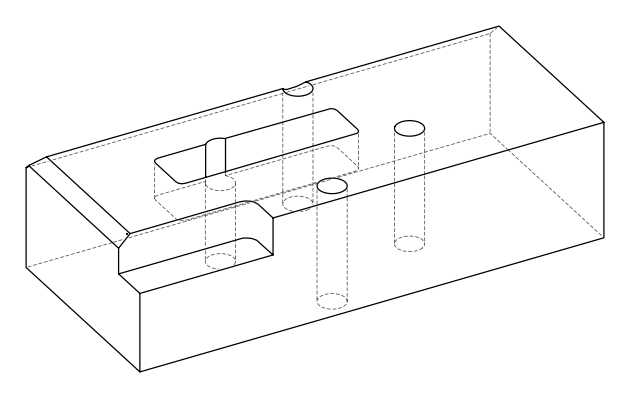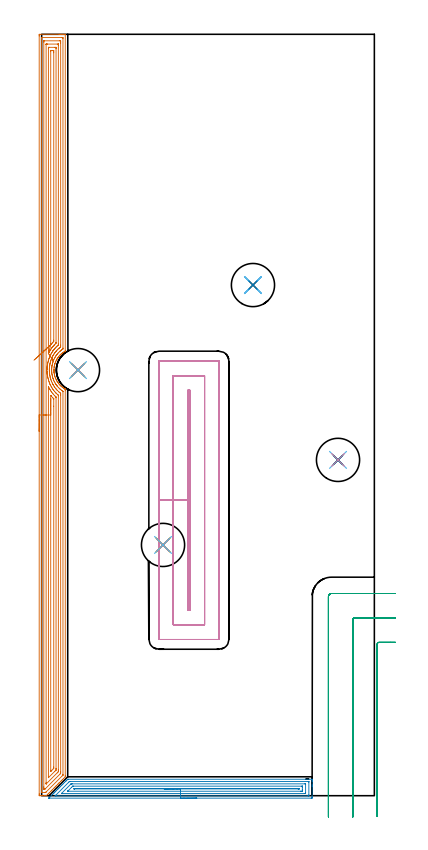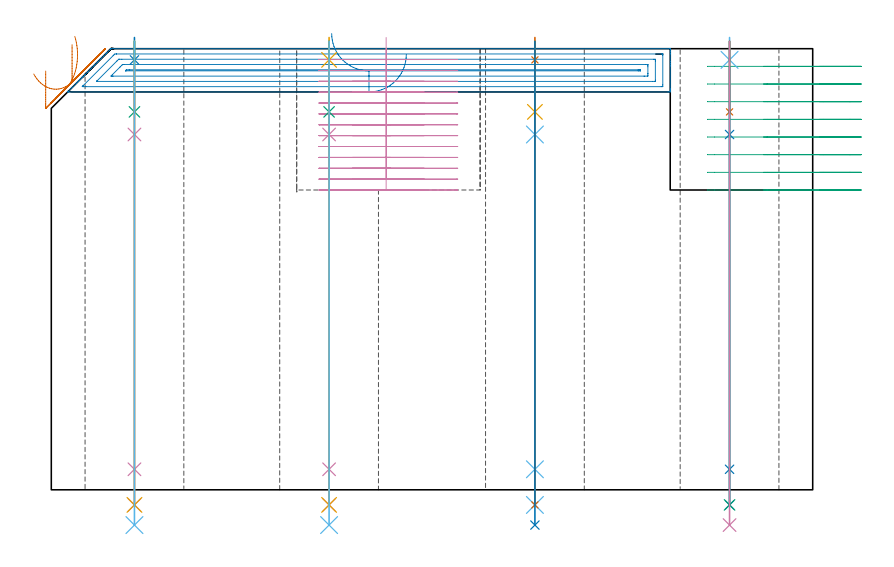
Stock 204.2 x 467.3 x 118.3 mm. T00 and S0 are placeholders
(PLAN: 24 operations, 19 tool changes, 72.1 min)
(1 AREA_MILL | FG_CHAMFER_SURFACE | UGT0205_001 | 22.43 min | 59824 mm3)
(2 AREA_MILL_1 | FG_CHAMFER_SURFACE_1 | UGT0205_001 | 6.41 min | 10773 mm3)
(3 MILL_CORNER_NOTCH_RECTANGULAR | CORNER_NOTCH_RECTANGULAR | UGT0201_094 | Follow Part, ap 5, ae 75% | 7.82 min | 192577 mm3)
(4 MILL_RECTANGULAR_POCKET | POCKET_RECTANGULAR_STRAIGHT | NXT0201_011 | Follow Part, ap 3, ae 75% | 28.56 min | 339929 mm3)
(5 SPOT_DRILL | STEP1HOLE | NXT0321_9005460120000 | 0.05 min | 0 mm3)
(6 SPOT_DRILL_1 | STEP1HOLE_1 | NXT0321_9005460120000 | 0.05 min | 216 mm3)
(7 SPOT_DRILL_2 | STEP1HOLE_2 | NXT0321_9005460120000 | 0.05 min | 202 mm3)
(8 SPOT_DRILL_3 | STEP1HOLE_3 | NXT0321_9005460120000 | 0.05 min | 97 mm3)
(9 DRILL_BLIND_HOLE_INTO_CENTER | STEP1HOLE | NXT0301_084 | 0.08 min | 0 mm3)
(10 GUN_DRILL_THROUGH_HOLE | STEP1HOLE | UGT0307_008 | 0.58 min | 7631 mm3)
(11 DRILL_TO_ENLARGE_THROUGH_HOLE | STEP1HOLE | NXT0301_104 | 0.5 min | 4760 mm3)
(12 DRILL_TO_ENLARGE_THROUGH_HOLE_1 | STEP1HOLE | UGT0301_388 | 0.52 min | 34264 mm3)
(13 DRILL_BLIND_HOLE_INTO_CENTER_1 | STEP1HOLE_1 | NXT0301_084 | 0.08 min | 1420 mm3)
(14 GUN_DRILL_THROUGH_HOLE_1 | STEP1HOLE_1 | UGT0307_008 | 0.58 min | 9703 mm3)
(15 DRILL_TO_ENLARGE_THROUGH_HOLE_2 | STEP1HOLE_1 | NXT0301_104 | 0.5 min | 6857 mm3)
(16 DRILL_TO_ENLARGE_THROUGH_HOLE_3 | STEP1HOLE_1 | UGT0301_388 | 0.52 min | 47024 mm3)
(17 DRILL_BLIND_HOLE_INTO_CENTER_2 | STEP1HOLE_2 | NXT0301_084 | 0.08 min | 1413 mm3)
(18 GUN_DRILL_THROUGH_HOLE_2 | STEP1HOLE_2 | UGT0307_008 | 0.58 min | 9646 mm3)
(19 DRILL_TO_ENLARGE_THROUGH_HOLE_4 | STEP1HOLE_2 | NXT0301_104 | 0.5 min | 6932 mm3)
(20 DRILL_TO_ENLARGE_THROUGH_HOLE_5 | STEP1HOLE_2 | UGT0301_388 | 0.52 min | 47031 mm3)
(21 DRILL_BLIND_HOLE_INTO_CENTER_3 | STEP1HOLE_3 | NXT0301_084 | 0.08 min | 1384 mm3)
(22 GUN_DRILL_THROUGH_HOLE_3 | STEP1HOLE_3 | UGT0307_008 | 0.58 min | 9691 mm3)
(23 DRILL_TO_ENLARGE_THROUGH_HOLE_6 | STEP1HOLE_3 | NXT0301_104 | 0.5 min | 6881 mm3)
(24 DRILL_TO_ENLARGE_THROUGH_HOLE_7 | STEP1HOLE_3 | UGT0301_388 | 0.52 min | 46718 mm3)
(TOOL UGT0205_001 | Chamfer Mill 20 x 3 x 45 deg. | D20 FL50 Z2)
(TOOL UGT0201_094 | End mill 20 mm | D20 FL38 Z4)
(TOOL NXT0201_011 | ENDMILL 12mm [2P460-1200-NA 1630] | D12 FL38 Z6)
(TOOL NXT0321_9005460120000 | NC Spot Drill, 142deg, 12mm, Carbide, Uncoated | D12 PA142 FL30 Z2)
(TOOL NXT0301_084 | Carbide Drill 11.3mm [860.1-1130-034A1-MM 2214] | D11.3 PA140 FL55 Z2)
(TOOL UGT0307_008 | Gun Drill 11 mm | D11 PA130 FL24 Z1)
(TOOL NXT0301_104 | Carbide Drill 14mm [860.1-1400-112A1-MM 2214] | D14 PA140 FL123 Z2)
(TOOL UGT0301_388 | Twist Drill 26.5 mm | D26.5 PA118 FL165 Z2)
(OP 1 AREA_MILL)
G17 G21 G94 G90
T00 M6
G54
G17 G0 G90 X-1.5 Y223.65 S1061 M3
G43 Z128.3 H0
Z112.3
G94 G1 Y223.688 Z111.428 F250.
Y223.802 Z110.563
Y223.991 Z109.712
Y224.253 Z108.88
Y224.587 Z108.074
Y224.99 Z107.3
Y225.459 Z106.564
Y225.99 Z105.872
Y226.579 Z105.229
Y227.222 Z104.64
Y227.914 Z104.108
Y228.65 Z103.64
Y229.424 Z103.237
Y230.23 Z102.903
Y231.062 Z102.641
Y231.914 Z102.452
Y232.778 Z102.338
Y233.65 Z102.3
Y466.287
X-1.499 Y466.689 Z102.301
X-1.494 Y467.174 Z102.304
X-1.492 Y467.291 Z102.306
X-1.014 Y467.3 Z102.784
X10.757 Z114.552
X11.362 Z115.156
X11.919 Z115.716
X12.246 Z116.042
X12.803 Z116.599
X13.13 Z116.925
X14.142 Z117.941
X14.455 Y467.29 Z118.247
X14.487 Y467.265 Z118.28
X14.503 Y467.247 Z118.297
X14.5 Y467.139 Z118.3
Y272.934
X14.502 Y272.868 Z118.297
X14.482 Y272.846 Z118.28
X14.456 Y272.831 Z118.253
X14.215 Y272.696 Z118.014
X14.014 Y272.576 Z117.812
X13.96 Y272.545 Z117.759
X13.717 Y272.394 Z117.516
X13.274 Y272.098 Z117.073
X13.198 Y272.043 Z116.997
X13.13 Y271.994 Z116.926
X13.053 Y271.94 Z116.852
X12.838 Y271.786 Z116.637
X12.661 Y271.651 Z116.458
X12.545 Y271.553 Z116.344
X12.42 Y271.448 Z116.22
X12.246 Y271.299 Z116.042
X12.068 Y271.15 Z115.866
X11.958 Y271.058 Z115.757
X11.628 Y270.756 Z115.427
X11.362 Y270.482 Z115.158
X11.29 Y270.41 Z115.089
X11.067 Y270.18 Z114.865
X10.876 Y269.968 Z114.676
X10.781 Y269.862 Z114.581
X10.381 Y269.365 Z114.177
X10.183 Y269.12 Z113.982
X10.069 Y268.968 Z113.869
X9.766 Y268.524 Z113.565
X9.476 Y268.074 Z113.276
X9.453 Y268.036 Z113.253
X9.32 Y267.807 Z113.119
X9.198 Y267.579 Z112.995
X8.983 Y267.18 Z112.781
X8.769 Y266.735 Z112.565
X8.569 Y266.286 Z112.369
X8.532 Y266.193 Z112.332
X8.44 Y265.965 Z112.239
X8.239 Y265.392 Z112.035
X8.099 Y264.946 Z111.895
X8.086 Y264.9 Z111.883
X7.974 Y264.498 Z111.772
X7.938 Y264.348 Z111.736
X7.868 Y264.051 Z111.665
X7.804 Y263.741 Z111.602
X7.779 Y263.604 Z111.571
X7.773 Y263.561 Z111.563
X7.715 Y263.234 Z111.511
X7.703 Y263.157 Z111.498
X7.697 Y263.115 Z111.492
X7.646 Y262.709 Z111.442
X7.567 Y261.815 Z111.365
X7.561 Y261.719 Z111.358
X7.562 Y261.646 Z111.355
X7.561 Y261.581 Z111.356
X7.562 Y261.576
X7.563 Y261.546
X7.561 Y261.459
Y261.329 Z111.353
X7.56 Y261.036 Z111.352
X7.559 Y260.946 Z111.356
Y260.921
X7.562 Y260.682 Z111.358
X7.583 Y260.436 Z111.372
X7.61 Y260.027 Z111.407
X7.649 Y259.636 Z111.448
X7.654 Y259.579 Z111.454
X7.665 Y259.501 Z111.465
X7.717 Y259.133 Z111.516
X7.797 Y258.685 Z111.594
X7.891 Y258.239 Z111.689
X8.004 Y257.791 Z111.801
X8.13 Y257.344 Z111.928
X8.287 Y256.865 Z112.085
X8.435 Y256.45 Z112.231
X8.635 Y255.972 Z112.43
X8.818 Y255.556 Z112.618
X9.058 Y255.079 Z112.855
X9.278 Y254.662 Z113.078
X9.319 Y254.591 Z113.119
X9.573 Y254.177 Z113.372
X9.835 Y253.768 Z113.634
X10.014 Y253.51 Z113.813
X10.199 Y253.258 Z113.999
X10.499 Y252.874 Z114.297
X10.785 Y252.534 Z114.583
X10.903 Y252.4 Z114.703
X11.078 Y252.202 Z114.878
X11.288 Y251.98 Z115.087
X11.619 Y251.654 Z115.418
X11.705 Y251.574 Z115.505
X11.958 Y251.338 Z115.758
X12.061 Y251.247 Z115.861
X12.246 Y251.086 Z116.045
X12.539 Y250.846 Z116.338
X12.688 Y250.733 Z116.483
X12.837 Y250.616 Z116.637
X12.987 Y250.509 Z116.786
X13.13 Y250.408 Z116.925
X13.256 Y250.317 Z117.055
X13.432 Y250.191 Z117.231
X13.455 Y250.176 Z117.254
X13.572 Y250.102 Z117.368
X13.697 Y250.019 Z117.497
X13.717 Y250.006 Z117.516
X13.872 Y249.913 Z117.671
X14.014 Y249.828 Z117.809
X14.178 Y249.727 Z117.977
X14.187 Y249.722 Z117.987
X14.253 Y249.684 Z118.053
X14.456 Y249.567 Z118.251
X14.489 Y249.545 Z118.282
X14.502 Y249.534 Z118.294
X14.5 Y248.829 Z118.3
Y12.211
X14.506 Y11.612 Z118.292
X14.456 Y11.556 Z118.256
X13.334 Y10.433 Z117.132
X12.887 Y9.986 Z116.686
X12.441 Y9.54 Z116.239
X11.994 Y9.094 Z115.793
X11.548 Y8.647 Z115.346
X11.001 Y8.1 Z114.8
X10.772 Y7.871 Z114.569
X10.656 Y7.754 Z114.453
X10.134 Y7.234 Z113.934
X9.888 Y6.987 Z113.685
X9.763 Y6.861 Z113.56
X9.268 Y6.368 Z113.067
X9.005 Y6.103 Z112.801
X8.87 Y5.968 Z112.667
X8.402 Y5.501 Z112.201
X8.121 Y5.218 Z111.916
X7.535 Y4.635 Z111.335
X7.237 Y4.334 Z111.032
X6.636 Y3.736 Z110.436
X6.353 Y3.45 Z110.148
X5.744 Y2.843 Z109.543
X5.469 Y2.566 Z109.263
X4.761 Y1.861 Z108.561
X4.406 Y1.504 Z108.202
X3.84 Y0.94 Z107.64
X3.065 Y0.165 Z106.863
X2.964 Y0.066 Z106.762
X2.905 Y0.01 Z106.703
X2.638 Y0. Z106.437
X2.291 Z106.09
X1.638 Z105.433
X0.428 Z104.225
X-0.13 Z103.664
X-0.735 Z103.06
X-1.014 Y0.001 Z102.781
X-1.231 Y0.004 Z102.564
X-1.491 Y0.009 Z102.305
X-1.494 Y0.126 Z102.303
X-1.499 Y0.611 Z102.301
X-1.5 Y1.103 Z102.3
Y233.65
X-0.086 Z103.714
X-0.085 Y465.115 Z103.715
X-0.083 Y465.221 Z103.717
X-0.08 Y465.273 Z103.72
X-0.078 Y465.29 Z103.722
X-0.032 Y465.292 Z103.768
X0.363 Y465.299 Z104.163
X12.246 Y465.3 Z116.046
X12.738 Y465.299 Z116.538
X12.968 Y465.294 Z116.768
X13.075 Y465.29 Z116.875
X13.084 Y464.949 Z116.884
X13.085 Y464.903 Z116.885
Y274.722
X13.08 Y274.298 Z116.88
X13.079 Y274.198 Z116.879
X13.013 Y274.147 Z116.813
X12.898 Y274.063 Z116.698
X12.563 Y273.829 Z116.363
X12.378 Y273.696 Z116.178
X12.246 Y273.596 Z116.046
X11.878 Y273.308 Z115.678
X11.38 Y272.899 Z115.18
X11.362 Y272.883 Z115.162
X10.925 Y272.484 Z114.725
X10.475 Y272.046 Z114.275
X10.05 Y271.582 Z113.85
X9.676 Y271.15 Z113.476
X9.639 Y271.105 Z113.439
X9.594 Y271.049 Z113.394
X9.247 Y270.608 Z113.047
X8.99 Y270.258 Z112.79
X8.874 Y270.092 Z112.674
X8.71 Y269.848 Z112.51
X8.522 Y269.555 Z112.322
X8.404 Y269.365 Z112.204
X8.191 Y268.996 Z111.991
X7.874 Y268.423 Z111.674
X7.826 Y268.325 Z111.626
X7.481 Y267.579 Z111.281
X7.318 Y267.2 Z111.118
X7.116 Y266.686 Z110.916
X7.089 Y266.612 Z110.889
X7.069 Y266.558 Z110.869
X6.942 Y266.188 Z110.742
X6.848 Y265.888 Z110.648
X6.82 Y265.793 Z110.62
X6.654 Y265.191 Z110.454
X6.584 Y264.9 Z110.384
X6.487 Y264.467 Z110.287
X6.395 Y264.008 Z110.195
X6.367 Y263.852 Z110.167
X6.346 Y263.717 Z110.146
X6.266 Y263.115 Z110.066
X6.244 Y262.926 Z110.044
X6.18 Y262.222 Z109.98
X6.171 Y262.107 Z109.971
X6.152 Y261.731 Z109.952
X6.145 Y261.329 Z109.945
Y261.241
X6.163 Y260.436 Z109.963
X6.168 Y260.325 Z109.968
X6.231 Y259.543 Z110.031
X6.24 Y259.451 Z110.04
X6.252 Y259.347 Z110.052
X6.351 Y258.65 Z110.151
X6.415 Y258.29 Z110.215
X6.523 Y257.757 Z110.323
X6.672 Y257.137 Z110.472
X6.749 Y256.865 Z110.549
X6.942 Y256.219 Z110.742
X7.028 Y255.972 Z110.828
X7.244 Y255.384 Z111.044
X7.293 Y255.256 Z111.093
X7.369 Y255.079 Z111.169
X7.717 Y254.296 Z111.517
X7.772 Y254.186 Z111.572
X7.826 Y254.08 Z111.626
X8.252 Y253.293 Z112.052
X8.71 Y252.551 Z112.51
X8.808 Y252.4 Z112.608
X9.022 Y252.085 Z112.822
X9.46 Y251.507 Z113.26
X9.52 Y251.433 Z113.32
X9.594 Y251.343 Z113.394
X10.229 Y250.614 Z114.029
X10.478 Y250.352 Z114.278
X11.133 Y249.722 Z114.933
X11.362 Y249.519 Z115.162
X11.731 Y249.207 Z115.531
X12.204 Y248.829 Z116.004
X12.246 Y248.798 Z116.046
X12.35 Y248.723 Z116.15
X12.943 Y248.304 Z116.743
X13.037 Y248.236 Z116.837
X13.079 Y248.199 Z116.879
X13.085 Y247.936 Z116.885
Y13.111
X13.079 Y12.688 Z116.879
X13.078 Y12.64 Z116.878
X13.05 Y12.607 Z116.85
X12.993 Y12.546 Z116.793
X12.9 Y12.45 Z116.7
X12.669 Y12.219 Z116.469
X2.847 Y2.397 Z106.647
X2.683 Y2.235 Z106.483
X2.522 Y2.079 Z106.322
X2.457 Y2.019 Z106.257
X2.399 Y2.01 Z106.199
X2.277 Y2.006 Z106.077
X2.03 Y2.001 Z105.83
X0.262 Z104.062
X0.032 Y2.006 Z103.832
X-0.075 Y2.01 Z103.725
X-0.085 Y2.352 Z103.715
Y2.397
X-0.086 Y233.65 Z103.714
X1.328 Z105.128
X1.329 Y462.537 Z105.129
X1.331 Y463.117 Z105.131
X1.334 Y463.272 Z105.134
X1.335 Y463.285 Z105.135
X1.35 Y463.29 Z105.15
X1.397 Y463.296 Z105.197
X1.458 Y463.299 Z105.258
X11.181 Y463.3 Z114.981
X11.362 Y463.298 Z115.162
X11.543 Y463.294 Z115.343
X11.657 Y463.29 Z115.457
X11.664 Y463.22 Z115.464
X11.667 Y463.117 Z115.467
X11.67 Y462.806 Z115.47
X11.671 Y462.224 Z115.471
Y461.911
Y276.508
X11.67 Y276.196 Z115.47
X11.666 Y275.615 Z115.466
X11.664 Y275.464 Z115.464
X11.588 Y275.386 Z115.388
X11.101 Y274.986 Z114.901
X10.781 Y274.722 Z114.581
X10.618 Y274.581 Z114.418
X10.478 Y274.456 Z114.278
X10.152 Y274.158 Z113.952
X9.811 Y273.829 Z113.611
X9.703 Y273.719 Z113.503
X9.594 Y273.604 Z113.394
X8.986 Y272.936 Z112.786
X8.858 Y272.787 Z112.658
X8.71 Y272.609 Z112.51
X8.459 Y272.297 Z112.259
X8.261 Y272.043 Z112.061
X8.077 Y271.79 Z111.877
X7.826 Y271.436 Z111.626
X7.711 Y271.267 Z111.511
X7.635 Y271.15 Z111.435
X7.366 Y270.722 Z111.166
X7.088 Y270.258 Z110.888
X7.035 Y270.163 Z110.835
X6.942 Y269.992 Z110.742
X6.729 Y269.58 Z110.529
X6.621 Y269.365 Z110.421
X6.439 Y268.98 Z110.239
X6.205 Y268.472 Z110.005
X6.16 Y268.369 Z109.96
X6.058 Y268.123 Z109.858
X5.909 Y267.73 Z109.709
X5.854 Y267.579 Z109.654
X5.678 Y267.07 Z109.478
X5.556 Y266.686 Z109.356
X5.469 Y266.388 Z109.269
X5.302 Y265.793 Z109.102
X5.276 Y265.69 Z109.076
X5.174 Y265.259 Z108.974
X5.111 Y264.964 Z108.911
X5.099 Y264.9 Z108.899
X4.977 Y264.207 Z108.777
X4.947 Y264.008 Z108.747
X4.868 Y263.423 Z108.668
X4.837 Y263.115 Z108.637
X4.792 Y262.608 Z108.592
X4.762 Y262.222 Z108.562
X4.738 Y261.769 Z108.538
X4.735 Y261.329 Z108.535
X4.74 Y260.875 Z108.54
X4.748 Y260.436 Z108.548
X4.779 Y259.942 Z108.579
X4.812 Y259.543 Z108.612
X4.869 Y258.959 Z108.669
X4.911 Y258.65 Z108.711
X5.021 Y257.912 Z108.821
X5.05 Y257.757 Z108.85
X5.174 Y257.132 Z108.974
X5.238 Y256.865 Z109.038
X5.259 Y256.778 Z109.059
X5.481 Y255.972 Z109.281
X5.615 Y255.526 Z109.415
X5.763 Y255.079 Z109.563
X6.058 Y254.275 Z109.858
X6.094 Y254.186 Z109.894
X6.12 Y254.123 Z109.92
X6.499 Y253.293 Z110.299
X6.644 Y252.992 Z110.444
X6.942 Y252.411 Z110.742
X6.955 Y252.387 Z110.755
X7.16 Y252.022 Z110.96
X7.312 Y251.773 Z111.112
X7.477 Y251.507 Z111.277
X7.826 Y250.967 Z111.626
X8.073 Y250.614 Z111.873
X8.71 Y249.781 Z112.51
X8.758 Y249.722 Z112.558
X9.076 Y249.352 Z112.876
X9.548 Y248.829 Z113.348
X9.594 Y248.783 Z113.394
X10.473 Y247.936 Z114.273
X10.516 Y247.897 Z114.316
X11.362 Y247.207 Z115.162
X11.564 Y247.043 Z115.364
X11.664 Y246.959 Z115.464
X11.667 Y246.886 Z115.467
X11.669 Y246.732 Z115.469
X11.671 Y246.15 Z115.471
Y245.837
Y14.585
X11.668 Y14.004 Z115.468
X11.666 Y13.697 Z115.466
X11.631 Y13.642 Z115.431
X11.572 Y13.579 Z115.372
X11.362 Y13.362 Z115.162
X2.353 Y4.353 Z106.153
X2.18 Y4.183 Z105.98
X1.998 Y4.01 Z105.798
X1.816 Y4.003 Z105.616
X1.638 Z105.438
X1.457 Y4.006 Z105.257
X1.343 Y4.01 Z105.143
X1.335 Y4.08 Z105.135
X1.333 Y4.183 Z105.133
X1.33 Y4.495 Z105.13
X1.329 Y5.076 Z105.129
X1.328 Y5.389 Z105.128
Y233.65
X2.743 Z106.543
Y461.108
X2.745 Y461.204 Z106.545
X2.747 Y461.263 Z106.547
X2.749 Y461.287 Z106.549
X2.767 Y461.29 Z106.567
X2.98 Y461.295 Z106.78
X3.406 Y461.3 Z107.206
X3.437 Z107.237
X9.625 Z113.425
X10.027 Y461.296 Z113.827
X10.228 Y461.292 Z114.028
X10.248 Y461.29 Z114.048
X10.251 Y461.277 Z114.051
X10.255 Y461.241 Z114.055
X10.256 Y461.187 Z114.056
X10.257 Y460.661 Z114.057
Y460.439
X10.256 Y277.401 Z114.056
X10.252 Y276.735 Z114.052
X10.25 Y276.625 Z114.05
X10.129 Y276.508 Z113.929
X9.844 Y276.255 Z113.644
X9.594 Y276.031 Z113.394
X9.378 Y275.833 Z113.178
X9.149 Y275.615 Z112.949
X8.93 Y275.393 Z112.73
X8.71 Y275.164 Z112.51
X8.498 Y274.936 Z112.298
X8.303 Y274.722 Z112.103
X8.079 Y274.466 Z111.879
X7.826 Y274.17 Z111.626
X7.672 Y273.984 Z111.472
X7.548 Y273.829 Z111.348
X7.283 Y273.485 Z111.083
X6.942 Y273.02 Z110.742
X6.907 Y272.971 Z110.707
X6.883 Y272.936 Z110.683
X6.555 Y272.435 Z110.355
X6.301 Y272.043 Z110.101
X6.209 Y271.891 Z110.009
X6.058 Y271.635 Z109.858
X5.885 Y271.325 Z109.685
X5.791 Y271.15 Z109.591
X5.578 Y270.743 Z109.378
X5.338 Y270.258 Z109.138
X5.285 Y270.146 Z109.085
X5.174 Y269.907 Z108.974
X5.008 Y269.532 Z108.808
X4.937 Y269.365 Z108.737
X4.752 Y268.898 Z108.552
X4.59 Y268.472 Z108.39
X4.511 Y268.249 Z108.311
X4.282 Y267.579 Z108.082
X4.088 Y266.891 Z107.888
X4.033 Y266.686 Z107.833
X3.906 Y266.181 Z107.706
X3.817 Y265.793 Z107.617
X3.745 Y265.451 Z107.545
X3.641 Y264.9 Z107.441
X3.606 Y264.699 Z107.406
X3.503 Y264.008 Z107.303
X3.492 Y263.921 Z107.292
X3.406 Y263.131 Z107.206
X3.405 Y263.116 Z107.205
X3.343 Y262.286 Z107.143
X3.34 Y262.222 Z107.14
X3.319 Y261.549 Z107.119
X3.316 Y261.42 Z107.116
X3.326 Y260.517 Z107.126
X3.329 Y260.436 Z107.129
X3.335 Y260.316 Z107.135
X3.379 Y259.57 Z107.179
X3.381 Y259.543 Z107.181
X3.406 Y259.25 Z107.206
X3.467 Y258.65 Z107.267
X3.475 Y258.58 Z107.275
X3.598 Y257.757 Z107.398
X3.635 Y257.526 Z107.435
X3.762 Y256.865 Z107.562
X3.861 Y256.406 Z107.661
X3.969 Y255.972 Z107.769
X4.172 Y255.198 Z107.972
X4.207 Y255.079 Z108.007
X4.29 Y254.809 Z108.09
X4.498 Y254.186 Z108.298
X4.615 Y253.858 Z108.415
X4.832 Y253.293 Z108.632
X5.174 Y252.497 Z108.974
X5.217 Y252.4 Z109.017
X5.253 Y252.32 Z109.053
X5.513 Y251.791 Z109.313
X5.661 Y251.507 Z109.461
X6.058 Y250.765 Z109.858
X6.146 Y250.614 Z109.946
X6.287 Y250.383 Z110.087
X6.716 Y249.722 Z110.516
X6.942 Y249.387 Z110.742
X7.357 Y248.829 Z111.157
X7.826 Y248.227 Z111.626
X8.075 Y247.936 Z111.875
X8.71 Y247.227 Z112.51
X8.891 Y247.043 Z112.691
X9.594 Y246.373 Z113.394
X9.835 Y246.15 Z113.635
X10.193 Y245.839 Z113.993
X10.251 Y245.788 Z114.051
X10.253 Y245.772 Z114.053
X10.255 Y245.731 Z114.055
X10.257 Y245.648 Z114.057
Y245.48
Y15.79
X10.256 Y15.122 Z114.056
X10.253 Y14.897 Z114.053
X10.25 Y14.734 Z114.05
X10.157 Y14.618 Z113.957
X9.575 Y14.023 Z113.375
X2.912 Y7.361 Z106.712
X2.859 Y7.31 Z106.659
X2.797 Y7.252 Z106.597
X2.75 Y7.21 Z106.55
X2.748 Y7.284 Z106.548
X2.744 Y7.53 Z106.544
X2.743 Y7.754 Z106.543
Y7.905
Y233.65
X4.157 Z107.957
Y250.749
X4.16 Y250.884 Z107.96
X4.163 Y250.972 Z107.963
X4.166 Y251.004 Z107.966
X4.442 Y250.461 Z108.242
X4.842 Y249.722 Z108.642
X4.961 Y249.507 Z108.761
X5.174 Y249.152 Z108.974
X5.376 Y248.829 Z109.176
X5.742 Y248.255 Z109.542
X5.964 Y247.936 Z109.764
X6.058 Y247.807 Z109.858
X6.643 Y247.043 Z110.443
X6.942 Y246.665 Z110.742
X7.391 Y246.15 Z111.191
X7.826 Y245.666 Z111.626
X8.232 Y245.257 Z112.032
X8.71 Y244.788 Z112.51
X8.813 Y244.683 Z112.613
X8.836 Y244.655 Z112.636
X8.839 Y244.588 Z112.639
X8.841 Y244.499 Z112.641
X8.843 Y244.364 Z112.643
Y244.23
Y16.683
X8.842 Y16.549 Z112.642
X8.836 Y15.79 Z112.636
X8.825 Y15.735 Z112.625
X8.796 Y15.703 Z112.596
X8.71 Y15.611 Z112.51
X8.356 Y15.255 Z112.156
X7.999 Y14.897 Z111.799
X4.29 Y11.188 Z108.09
X4.222 Y11.122 Z108.022
X4.176 Y11.08 Z107.976
X4.162 Y11.071 Z107.962
Y11.072
X4.16 Y11.101 Z107.96
X4.158 Y11.191 Z107.958
X4.157 Y11.326 Z107.957
Y233.65
X5.571 Z109.371
Y245.592
X5.573 Y245.664 Z109.373
X5.574 Y245.692 Z109.374
X5.575 Z109.375
X5.585 Y245.684 Z109.385
X5.641 Y245.616 Z109.441
X5.928 Y245.257 Z109.728
X6.058 Y245.103 Z109.858
X6.705 Y244.364 Z110.505
X6.942 Y244.105 Z110.742
X7.25 Y243.783 Z111.05
X7.402 Y243.622 Z111.202
X7.419 Y243.602 Z111.219
X7.423 Y243.583 Z111.223
X7.426 Y243.542 Z111.226
X7.428 Y243.472 Z111.228
X7.429 Y239.069 Z111.229
X7.428 Y17.576 Z111.228
X7.427 Y17.086 Z111.227
X7.424 Y16.884 Z111.224
X7.422 Y16.788 Z111.222
X7.328 Y16.683 Z111.128
X7.137 Y16.486 Z110.937
X6.249 Y15.597 Z110.049
X6.058 Y15.406 Z109.858
X5.802 Y15.156 Z109.602
X5.628 Y14.988 Z109.428
X5.577 Y14.944 Z109.377
X5.574 Y15.031 Z109.374
X5.572 Y15.122 Z109.372
X5.571 Y15.186 Z109.371
Y15.389
Y233.65
Y234.522 Z109.409
Y235.387 Z109.523
Y236.238 Z109.712
Y237.07 Z109.974
Y237.876 Z110.308
Y238.65 Z110.711
Y239.386 Z111.18
Y240.078 Z111.711
Y240.721 Z112.3
Y241.31 Z112.943
Y241.842 Z113.635
Y242.31 Z114.371
Y242.713 Z115.145
Y243.047 Z115.951
Y243.309 Z116.783
Y243.498 Z117.635
Y243.612 Z118.499
Y243.65 Z119.371
G0 X6.304 Y268.263 Z121.587
G1 X6.527 Y267.937 Z120.809
X6.711 Y267.668 Z120.
X6.855 Y267.458 Z119.166
X6.957 Y267.309 Z118.312
X7.016 Y267.222 Z117.446
X7.033 Y267.197 Z116.574
X7.007 Y267.236 Z115.703
X6.938 Y267.337 Z114.839
X6.826 Y267.499 Z113.99
X6.674 Y267.723 Z113.16
X6.481 Y268.005 Z112.357
X6.249 Y268.344 Z111.588
X5.981 Y268.736 Z110.856
X5.677 Y269.18 Z110.17
X5.341 Y269.672 Z109.532
X4.975 Y270.208 Z108.949
X4.581 Y270.783 Z108.425
X4.163 Y271.394 Z107.963
X4.162 Y271.396 Z107.962
X4.159 Y271.46 Z107.959
X4.157 Y271.639 Z107.957
Y271.909
Y458.922
X4.16 Y459.191 Z107.96
X4.163 Y459.267 Z107.963
X4.166 Y459.292 Z107.966
X4.171 Y459.294 Z107.971
X4.21 Y459.297 Z108.01
X4.29 Y459.299 Z108.09
X4.533 Y459.3 Z108.333
X8.069 Z111.869
X8.71 Y459.299 Z112.51
X8.801 Y459.297 Z112.601
X8.827 Y459.294 Z112.627
X8.836 Y459.292 Z112.636
X8.838 Y459.235 Z112.638
X8.841 Y459.056 Z112.641
X8.843 Y458.787 Z112.643
Y458.653
X8.842 Y278.16 Z112.642
X8.841 Y278.024 Z112.641
X8.836 Y277.76 Z112.636
X8.781 Y277.688 Z112.581
X8.71 Y277.617 Z112.51
X8.486 Y277.401 Z112.286
X8.156 Y277.067 Z111.956
X7.826 Y276.728 Z111.626
X7.72 Y276.615 Z111.52
X7.622 Y276.508 Z111.422
X7.301 Y276.145 Z111.101
X6.942 Y275.736 Z110.742
X6.887 Y275.67 Z110.687
X6.842 Y275.615 Z110.642
X6.496 Y275.173 Z110.296
X6.148 Y274.722 Z109.948
X6.11 Y274.67 Z109.91
X6.058 Y274.597 Z109.858
X5.748 Y274.142 Z109.548
X5.536 Y273.829 Z109.336
X5.394 Y273.607 Z109.194
X5.174 Y273.258 Z108.974
X5.054 Y273.057 Z108.854
X4.984 Y272.936 Z108.784
X4.736 Y272.486 Z108.536
X4.495 Y272.043 Z108.295
X4.425 Y271.907 Z108.225
X4.29 Y271.639 Z108.09
X4.208 Y271.474 Z108.008
X4.168 Y271.398 Z107.968
X4.163 Y271.394 Z107.963
X5.577 Y276.736 Z109.377
X5.574 Y276.816 Z109.374
X5.572 Y276.871 Z109.372
X5.571 Y276.999 Z109.371
Y277.401
X5.572 Y456.867 Z109.372
X5.573 Y457.113 Z109.373
X5.576 Y457.236 Z109.376
X5.578 Y457.288 Z109.378
X5.636 Y457.294 Z109.436
X6.058 Y457.298 Z109.858
X6.514 Y457.3 Z110.314
X6.942 Y457.299 Z110.742
X7.401 Y457.296 Z111.201
X7.42 Y457.29 Z111.22
X7.423 Y457.274 Z111.223
X7.427 Y456.867 Z111.227
X7.429 Y456.376 Z111.229
Y455.974
X7.428 Y279.588 Z111.228
X7.427 Y279.186 Z111.227
X7.424 Y278.941 Z111.224
X7.422 Y278.822 Z111.222
X7.372 Y278.752 Z111.172
X6.942 Y278.295 Z110.742
X6.522 Y277.825 Z110.322
X6.145 Y277.401 Z109.945
X6.105 Y277.353 Z109.905
X6.058 Y277.298 Z109.858
X5.701 Y276.869 Z109.501
X5.625 Y276.78 Z109.425
X5.577 Y276.736 Z109.377
X5.044 Y276.245 Z108.892
X4.482 Y275.727 Z108.471
X3.895 Y275.186 Z108.118
X3.288 Y274.627 Z107.837
X2.665 Y274.053 Z107.628
X2.031 Y273.469 Z107.494
X1.391 Y272.879 Z107.436
X0.749 Y272.288 Z107.454
X0.112 Y271.7 Z107.547
X-0.518 Y271.121 Z107.716
X-1.134 Y270.553 Z107.959
X-1.732 Y270.002 Z108.274
X-2.308 Y269.471 Z108.659
X-2.857 Y268.965 Z109.11
X-3.375 Y268.488 Z109.625
X-3.858 Y268.043 Z110.2
X-4.303 Y267.634 Z110.829
X-4.705 Y267.263 Z111.508
G0 Z128.3
M5
M2
(OP 2 AREA_MILL_1)
G17 G21 G94 G90
T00 M6
G54
G17 G0 G90 X95.2 Y-1.5 S1061 M3
G43 Z128.3 H0
Z116.7
G94 G1 X95.162 Z115.828 F250.
X95.048 Z114.964
X94.859 Z114.112
X94.597 Z113.28
X94.263 Z112.474
X93.86 Z111.7
X93.392 Z110.964
X92.861 Z110.272
X92.271 Z109.629
X91.628 Z109.04
X90.936 Z108.508
X90.2 Z108.04
X89.426 Z107.637
X88.62 Z107.303
X87.788 Z107.041
X86.937 Z106.852
X86.072 Z106.738
X85.2 Z106.7
X4.543
X4.518 Y-1.499 Z106.701
X4.419 Y-1.492 Z106.706
X4.456 Y-1.449 Z106.749
X4.543 Y-1.357 Z106.841
X5.578 Y-0.322 Z107.878
X6.661 Y0.762 Z108.96
X6.771 Y0.873 Z109.069
X7.108 Y1.208 Z109.408
X7.32 Y1.42 Z109.62
X7.546 Y1.647 Z109.845
X7.662 Y1.764 Z109.96
X8.02 Y2.12 Z110.32
X8.192 Y2.292 Z110.491
X8.43 Y2.531 Z110.729
X8.554 Y2.655 Z110.852
X8.933 Y3.032 Z111.232
X9.063 Y3.163 Z111.363
X9.608 Y3.71 Z111.905
X9.89 Y3.99 Z112.19
X9.905 Y4.005 Z112.205
X10.492 Y4.595 Z112.79
X10.782 Y4.882 Z113.082
X11.377 Y5.479 Z113.675
X11.673 Y5.773 Z113.973
X12.262 Y6.364 Z114.559
X12.582 Y6.682 Z114.882
X13.146 Y7.248 Z115.444
X13.494 Y7.594 Z115.794
X14.031 Y8.133 Z116.329
X14.622 Y8.722 Z116.922
X14.792 Y8.894 Z117.091
X14.915 Y9.017 Z117.214
X15.506 Y9.607 Z117.806
X15.949 Y10.049 Z118.248
X15.953 Y10.052 Z118.252
X16.005 Y10.099 Z118.284
X16.575 Y10.1 Z118.3
X165.857
X165.991 Y10.097 Z118.288
X165.993 Y10.084 Z118.275
X166. Y9.784 Z117.983
Y9.289 Z117.488
Y8.722 Z116.917
Y6.67 Z114.867
Y6.069 Z114.263
Y5.485 Z113.68
Y-0.706 Z107.491
X165.997 Y-1.007 Z107.19
X165.992 Y-1.491 Z106.706
X165.903 Y-1.494 Z106.703
X165.412 Y-1.5 Z106.7
X85.2
Y-0.086 Z108.114
X9.266
X8.554 Y-0.085 Z108.115
X8.515 Y-0.084 Z108.116
X8.293 Y-0.068 Z108.132
X8.314 Y-0.043 Z108.157
X8.391 Y0.039 Z108.239
X8.472 Y0.122 Z108.322
X8.554 Y0.204 Z108.404
X16.575 Y8.224 Z116.424
X16.828 Y8.471 Z116.671
X17.044 Y8.679 Z116.879
X17.466 Y8.685 Z116.885
X17.503 Y8.686 Z116.886
X163.666
X163.848 Y8.684 Z116.884
X163.939 Y8.682 Z116.882
X163.978 Y8.679 Z116.879
X163.99 Y8.658 Z116.858
X163.994 Y8.569 Z116.769
X163.999 Y8.355 Z116.555
Y0.395 Z108.595
X163.993 Y0.026 Z108.226
X163.99 Y-0.073 Z108.127
X163.948 Y-0.079 Z108.121
X163.843 Y-0.082 Z108.118
X163.629 Y-0.086 Z108.114
X163.592
X85.2
Y1.328 Z109.528
X12.332 Y1.329 Z109.529
X12.268 Y1.33 Z109.53
X12.157 Y1.335 Z109.535
X12.148 Y1.337 Z109.537
X12.155 Y1.349 Z109.549
X12.18 Y1.378 Z109.578
X12.217 Y1.418 Z109.618
X12.283 Y1.484 Z109.684
X17.61 Y6.811 Z115.011
X17.754 Y6.953 Z115.153
X18.06 Y7.249 Z115.449
X18.081 Y7.265 Z115.465
X18.117 Y7.268 Z115.468
X18.197 Y7.27 Z115.47
X18.357 Y7.271 Z115.471
X18.928 Y7.272 Z115.472
X161.526 Y7.271 Z115.471
X161.847 Y7.269 Z115.469
X161.953 Y7.267 Z115.467
X161.983 Y7.265 Z115.465
X161.99 Y7.206 Z115.406
X161.996 Y7.105 Z115.305
X161.999 Y6.953 Z115.153
X162. Y6.801 Z115.001
X161.999 Y1.647 Z109.847
X161.998 Y1.496 Z109.696
X161.99 Y1.344 Z109.544
X161.981 Y1.335 Z109.535
X161.966 Y1.332 Z109.532
X161.927 Y1.329 Z109.529
X161.847
X161.276 Y1.328 Z109.528
X85.2
Y2.743 Z110.943
X16.575
X16.36 Y2.744 Z110.944
X16.091 Y2.748 Z110.948
X16.011 Y2.751 Z110.951
X16.058 Y2.802 Z111.002
X16.12 Y2.87 Z111.07
X16.176 Y2.927 Z111.127
X16.37 Y3.122 Z111.322
X18.433 Y5.184 Z113.384
X18.84 Y5.589 Z113.789
X18.979 Y5.725 Z113.925
X19.092 Y5.831 Z114.031
X19.125 Y5.851 Z114.051
X19.164 Y5.853 Z114.053
X19.248 Y5.855 Z114.055
X19.462 Y5.857 Z114.057
X159.386
X159.912 Y5.855 Z114.055
X159.971 Y5.853 Z114.053
X159.985 Y5.851 Z114.051
X159.99 Y5.841 Z114.041
X159.994 Y5.797 Z113.997
X159.998 Y5.614 Z113.814
X160. Y5.248 Z113.448
Y3.479 Z111.679
Y3.416 Z111.616
X159.996 Y3.005 Z111.205
X159.992 Y2.8 Z111.
X159.99 Y2.755 Z110.955
X159.946 Y2.75 Z110.95
X159.847 Y2.747 Z110.947
X159.173 Y2.743 Z110.943
X158.96
X85.2
Y4.157 Z112.357
X20.14
X19.996 Y4.159 Z112.359
X19.9 Y4.162 Z112.362
X19.879 Y4.163 Z112.363
X19.891 Y4.181 Z112.381
X19.932 Y4.228 Z112.428
X20. Y4.3 Z112.5
X20.07 Y4.369 Z112.569
X20.14 Y4.435 Z112.635
X20.888 Y4.442 Z112.642
X21.031
X157.39 Y4.443 Z112.643
X157.535 Y4.441 Z112.641
X157.823 Y4.437 Z112.637
X157.99 Y4.433 Z112.633
X157.994 Y4.386 Z112.586
X157.998 Y4.3 Z112.5
X157.999 Y4.224 Z112.424
X157.998 Y4.187 Z112.387
X157.994 Y4.169 Z112.369
X157.992 Y4.165 Z112.365
X157.967 Y4.163 Z112.363
X157.679 Y4.158 Z112.358
X157.534 Y4.157 Z112.357
X157.39
X85.2
X84.329 Z112.395
X83.464 Z112.509
X82.612 Z112.698
X81.78 Z112.96
X80.974 Z113.294
X80.2 Z113.697
X79.464 Z114.165
X78.772 Z114.696
X78.129 Z115.286
X77.54 Z115.929
X77.009 Z116.621
X76.54 Z117.357
X76.137 Z118.131
X75.803 Z118.937
X75.541 Z119.769
X75.352 Z120.62
X75.238 Z121.485
X75.2 Z122.357
G0 Z128.3
M5
M2
(OP 3 MILL_CORNER_NOTCH_RECTANGULAR)
G17 G21 G94 G90
T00 M6
G54
G17 G0 G90 X217.2 Y94.1 S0 M3
G43 Z128.3 H0
Z113.562
G94 G1 X214.2 F250.
X206.995 F500.
G3 X206. Y93.105 R1.
G1 Y-9.837
Y-12.837 F250.
G0 Z128.3
X217.2 Y109.1
Z113.562
G1 X214.2
X191.995 F500.
G3 X191. Y108.105 R1.
G1 Y-10.
Y-13. F250.
G0 Z128.3
X217.2 Y124.1
Z113.562
G1 X214.2
X177.9 F500.
G3 X176. Y122.2 R1.9
G1 Y-10.
Y-13. F250.
G0 Z128.3
X217.2 Y94.1
Z108.825
G1 X214.2
X206.995 F500.
G3 X206. Y93.105 R1.
G1 Y-9.837
Y-12.837 F250.
G0 Z128.3
X217.2 Y109.1
Z108.825
G1 X214.2
X191.995 F500.
G3 X191. Y108.105 R1.
G1 Y-10.
Y-13. F250.
G0 Z128.3
X217.2 Y124.1
Z108.825
G1 X214.2
X177.9 F500.
G3 X176. Y122.2 R1.9
G1 Y-10.
Y-13. F250.
G0 Z128.3
X217.2 Y94.1
Z104.087
G1 X214.2
X206.995 F500.
G3 X206. Y93.105 R1.
G1 Y-9.837
Y-12.837 F250.
G0 Z128.3
X217.2 Y109.1
Z104.087
G1 X214.2
X191.995 F500.
G3 X191. Y108.105 R1.
G1 Y-10.
Y-13. F250.
G0 Z128.3
X217.2 Y124.1
Z104.087
G1 X214.2
X177.9 F500.
G3 X176. Y122.2 R1.9
G1 Y-10.
Y-13. F250.
G0 Z128.3
X217.2 Y94.1
Z99.35
G1 X214.2
X206.995 F500.
G3 X206. Y93.105 R1.
G1 Y-9.837
Y-12.837 F250.
G0 Z128.3
X217.2 Y109.1
Z99.35
G1 X214.2
X191.995 F500.
G3 X191. Y108.105 R1.
G1 Y-10.
Y-13. F250.
G0 Z128.3
X217.2 Y124.1
Z99.35
G1 X214.2
X177.9 F500.
G3 X176. Y122.2 R1.9
G1 Y-10.
Y-13. F250.
G0 Z128.3
X217.2 Y94.1
Z94.612
G1 X214.2
X206.995 F500.
G3 X206. Y93.105 R1.
G1 Y-9.837
Y-12.837 F250.
G0 Z128.3
X217.2 Y109.1
Z94.612
G1 X214.2
X191.995 F500.
G3 X191. Y108.105 R1.
G1 Y-10.
Y-13. F250.
G0 Z128.3
X217.2 Y124.1
Z94.612
G1 X214.2
X177.9 F500.
G3 X176. Y122.2 R1.9
G1 Y-10.
Y-13. F250.
G0 Z128.3
X217.2 Y94.1
Z89.875
G1 X214.2
X206.995 F500.
G3 X206. Y93.105 R1.
G1 Y-9.837
Y-12.837 F250.
G0 Z128.3
X217.2 Y109.1
Z89.875
G1 X214.2
X191.995 F500.
G3 X191. Y108.105 R1.
G1 Y-10.
Y-13. F250.
G0 Z128.3
X217.2 Y124.1
Z89.875
G1 X214.2
X177.9 F500.
G3 X176. Y122.2 R1.9
G1 Y-10.
Y-13. F250.
G0 Z128.3
X217.2 Y94.1
Z85.137
G1 X214.2
X206.995 F500.
G3 X206. Y93.105 R1.
G1 Y-9.837
Y-12.837 F250.
G0 Z128.3
X217.2 Y109.1
Z85.137
G1 X214.2
X191.995 F500.
G3 X191. Y108.105 R1.
G1 Y-10.
Y-13. F250.
G0 Z128.3
X217.2 Y124.1
Z85.137
G1 X214.2
X177.9 F500.
G3 X176. Y122.2 R1.9
G1 Y-10.
Y-13. F250.
G0 Z128.3
X217.2 Y94.1
Z80.4
G1 X214.2
X206.995 F500.
G3 X206. Y93.105 R1.
G1 Y-9.837
Y-12.837 F250.
G0 Z128.3
X217.2 Y109.1
Z80.4
G1 X214.2
X191.995 F500.
G3 X191. Y108.105 R1.
G1 Y-10.
Y-13. F250.
G0 Z128.3
X217.2 Y124.1
Z80.4
G1 X214.2
X177.9 F500.
G3 X176. Y122.2 R1.9
G1 Y-10.
Y-13. F250.
G0 Z128.3
M5
M2
(OP 4 MILL_RECTANGULAR_POCKET)
G17 G21 G94 G90
T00 M6
G54
G17 G0 G90 X89.8 Y203.426 S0 M3
G43 Z128.3 H1
Z121.3
G94 G1 Y181.35 Z115.385 F250.
Y113.9 F500.
X91.
Y248.8
X89.8
Y181.35
X80.8
Y104.9
X100.
Y257.8
X80.8
Y181.35
X71.8
Y96.1
G3 X72. Y95.9 R0.2
G1 X108.8
G3 X109. Y96.1 R0.2
G1 Y266.6
G3 X108.8 Y266.8 R0.2
G1 X72.
G3 X71.8 Y266.6 R0.2
G1 Y181.35
Y180.35
G0 X89.8 Y203.426 Z118.385
G1 Y181.35 Z112.469 F250.
Y113.9 F500.
X91.
Y248.8
X89.8
Y181.35
X80.8
Y104.9
X100.
Y257.8
X80.8
Y181.35
X71.8
Y96.1
G3 X72. Y95.9 R0.2
G1 X108.8
G3 X109. Y96.1 R0.2
G1 Y266.6
G3 X108.8 Y266.8 R0.2
G1 X72.
G3 X71.8 Y266.6 R0.2
G1 Y181.35
Y180.35
G0 X89.8 Y203.426 Z115.469
G1 Y181.35 Z109.554 F250.
Y113.9 F500.
X91.
Y248.8
X89.8
Y181.35
X80.8
Y104.9
X100.
Y257.8
X80.8
Y181.35
X71.8
Y96.1
G3 X72. Y95.9 R0.2
G1 X108.8
G3 X109. Y96.1 R0.2
G1 Y266.6
G3 X108.8 Y266.8 R0.2
G1 X72.
G3 X71.8 Y266.6 R0.2
G1 Y181.35
Y180.35
G0 X89.8 Y203.426 Z112.554
G1 Y181.35 Z106.638 F250.
Y113.9 F500.
X91.
Y248.8
X89.8
Y181.35
X80.8
Y104.9
X100.
Y257.8
X80.8
Y181.35
X71.8
Y96.1
G3 X72. Y95.9 R0.2
G1 X108.8
G3 X109. Y96.1 R0.2
G1 Y266.6
G3 X108.8 Y266.8 R0.2
G1 X72.
G3 X71.8 Y266.6 R0.2
G1 Y181.35
Y180.35
G0 X89.8 Y203.426 Z109.638
G1 Y181.35 Z103.723 F250.
Y113.9 F500.
X91.
Y248.8
X89.8
Y181.35
X80.8
Y104.9
X100.
Y257.8
X80.8
Y181.35
X71.8
Y96.1
G3 X72. Y95.9 R0.2
G1 X108.8
G3 X109. Y96.1 R0.2
G1 Y266.6
G3 X108.8 Y266.8 R0.2
G1 X72.
G3 X71.8 Y266.6 R0.2
G1 Y181.35
Y180.35
G0 X89.8 Y203.426 Z106.723
G1 Y181.35 Z100.808 F250.
Y113.9 F500.
X91.
Y248.8
X89.8
Y181.35
X80.8
Y104.9
X100.
Y257.8
X80.8
Y181.35
X71.8
Y96.1
G3 X72. Y95.9 R0.2
G1 X108.8
G3 X109. Y96.1 R0.2
G1 Y266.6
G3 X108.8 Y266.8 R0.2
G1 X72.
G3 X71.8 Y266.6 R0.2
G1 Y181.35
Y180.35
G0 X89.8 Y203.426 Z103.808
G1 Y181.35 Z97.892 F250.
Y113.9 F500.
X91.
Y248.8
X89.8
Y181.35
X80.8
Y104.9
X100.
Y257.8
X80.8
Y181.35
X71.8
Y96.1
G3 X72. Y95.9 R0.2
G1 X108.8
G3 X109. Y96.1 R0.2
G1 Y266.6
G3 X108.8 Y266.8 R0.2
G1 X72.
G3 X71.8 Y266.6 R0.2
G1 Y181.35
Y180.35
G0 X89.8 Y203.426 Z100.892
G1 Y181.35 Z94.977 F250.
Y113.9 F500.
X91.
Y248.8
X89.8
Y181.35
X80.8
Y104.9
X100.
Y257.8
X80.8
Y181.35
X71.8
Y96.1
G3 X72. Y95.9 R0.2
G1 X108.8
G3 X109. Y96.1 R0.2
G1 Y266.6
G3 X108.8 Y266.8 R0.2
G1 X72.
G3 X71.8 Y266.6 R0.2
G1 Y181.35
Y180.35
G0 X89.8 Y203.426 Z97.977
G1 Y181.35 Z92.062 F250.
Y113.9 F500.
X91.
Y248.8
X89.8
Y181.35
X80.8
Y104.9
X100.
Y257.8
X80.8
Y181.35
X71.8
Y96.1
G3 X72. Y95.9 R0.2
G1 X108.8
G3 X109. Y96.1 R0.2
G1 Y266.6
G3 X108.8 Y266.8 R0.2
G1 X72.
G3 X71.8 Y266.6 R0.2
G1 Y181.35
Y180.35
G0 X89.8 Y203.426 Z95.062
G1 Y181.35 Z89.146 F250.
Y113.9 F500.
X91.
Y248.8
X89.8
Y181.35
X80.8
Y104.9
X100.
Y257.8
X80.8
Y181.35
X71.8
Y96.1
G3 X72. Y95.9 R0.2
G1 X108.8
G3 X109. Y96.1 R0.2
G1 Y266.6
G3 X108.8 Y266.8 R0.2
G1 X72.
G3 X71.8 Y266.6 R0.2
G1 Y181.35
Y180.35
G0 X89.8 Y203.426 Z92.146
G1 Y181.35 Z86.231 F250.
Y113.9 F500.
X91.
Y248.8
X89.8
Y181.35
X80.8
Y104.9
X100.
Y257.8
X80.8
Y181.35
X71.8
Y96.1
G3 X72. Y95.9 R0.2
G1 X108.8
G3 X109. Y96.1 R0.2
G1 Y266.6
G3 X108.8 Y266.8 R0.2
G1 X72.
G3 X71.8 Y266.6 R0.2
G1 Y181.35
Y180.35
G0 X89.8 Y203.426 Z89.231
G1 Y181.35 Z83.315 F250.
Y113.9 F500.
X91.
Y248.8
X89.8
Y181.35
X80.8
Y104.9
X100.
Y257.8
X80.8
Y181.35
X71.8
Y96.1
G3 X72. Y95.9 R0.2
G1 X108.8
G3 X109. Y96.1 R0.2
G1 Y266.6
G3 X108.8 Y266.8 R0.2
G1 X72.
G3 X71.8 Y266.6 R0.2
G1 Y181.35
Y180.35
G0 X89.8 Y203.426 Z86.315
G1 Y181.35 Z80.4 F250.
Y113.9 F500.
X91.
Y248.8
X89.8
Y181.35
X80.8
Y104.9
X100.
Y257.8
X80.8
Y181.35
X71.8
Y96.1
G3 X72. Y95.9 R0.2
G1 X108.8
G3 X109. Y96.1 R0.2
G1 Y266.6
G3 X108.8 Y266.8 R0.2
G1 X72.
G3 X71.8 Y266.6 R0.2
G1 Y181.35
Y180.35
G0 Z128.3
M5
M2
(OP 5 SPOT_DRILL)
G17 G21 G94 G90
T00 M6
G54
G17 G0 G90 X74.5 Y153.9 S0 M3
G43 Z128.3 H0
G94 G81 G98 Z115.3 F250. R121.3
G80
M5
M2
(OP 6 SPOT_DRILL_1)
G17 G21 G94 G90
T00 M6
G54
G17 G0 G90 X181.9 Y206.1 S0 M3
G43 Z128.3 H0
G94 G81 G98 Z115.3 F250. R121.3
G80
M5
M2
(OP 7 SPOT_DRILL_2)
G17 G21 G94 G90
T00 M6
G54
G17 G0 G90 X129.7 Y313.4 S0 M3
G43 Z128.3 H0
G94 G81 G98 Z115.3 F250. R121.3
G80
M5
M2
(OP 8 SPOT_DRILL_3)
G17 G21 G94 G90
T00 M6
G54
G17 G0 G90 X22.3 Y261.2 S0 M3
G43 Z128.3 H0
G94 G81 G98 Z115.3 F250. R121.3
G80
M5
M2
(OP 9 DRILL_BLIND_HOLE_INTO_CENTER)
G17 G21 G94 G90
T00 M6
G54
G17 G0 G90 X74.5 Y153.9 S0 M3
G43 Z128.3 H1
G94 G81 G98 Z101.35 F250. R120.3
G80
M5
M2
(OP 10 GUN_DRILL_THROUGH_HOLE)
G17 G21 G94 G90
T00 M6
G54
G17 G0 G90 X74.5 Y153.9 M8
G43 Z128.3 H0
Z113.549
S716 M3
G94 G1 Z95.287 F125. M26
G4 X.084
Z5.5 F250.
G4 X.084
Z-4.065 F125.
G4 X.084
M5
M9
G0 Z113.549
Z128.3
M2
(OP 11 DRILL_TO_ENLARGE_THROUGH_HOLE)
G17 G21 G94 G90
T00 M6
G54
G17 G0 G90 X74.5 Y153.9 S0 M3
G43 Z128.3 H1
G94 G73 G98 Z-4.048 F250. Q13.594 R120.3
G80
M5
M2
(OP 12 DRILL_TO_ENLARGE_THROUGH_HOLE_1)
G17 G21 G94 G90
T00 M6
G54
G17 G0 G90 X74.5 Y153.9 S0 M3
G43 Z128.3 H0
G94 G73 G98 Z-9.461 F250. Q25.552 R120.3
G80
M5
M2
(OP 13 DRILL_BLIND_HOLE_INTO_CENTER_1)
G17 G21 G94 G90
T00 M6
G54
G17 G0 G90 X181.9 Y206.1 S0 M3
G43 Z128.3 H1
G94 G81 G98 Z101.35 F250. R120.3
G80
M5
M2
(OP 14 GUN_DRILL_THROUGH_HOLE_1)
G17 G21 G94 G90
T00 M6
G54
G17 G0 G90 X181.9 Y206.1 M8
G43 Z128.3 H0
Z113.549
S716 M3
G94 G1 Z95.287 F125. M26
G4 X.084
Z5.5 F250.
G4 X.084
Z-4.065 F125.
G4 X.084
M5
M9
G0 Z113.549
Z128.3
M2
(OP 15 DRILL_TO_ENLARGE_THROUGH_HOLE_2)
G17 G21 G94 G90
T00 M6
G54
G17 G0 G90 X181.9 Y206.1 S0 M3
G43 Z128.3 H1
G94 G73 G98 Z-4.048 F250. Q13.594 R120.3
G80
M5
M2
(OP 16 DRILL_TO_ENLARGE_THROUGH_HOLE_3)
G17 G21 G94 G90
T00 M6
G54
G17 G0 G90 X181.9 Y206.1 S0 M3
G43 Z128.3 H0
G94 G73 G98 Z-9.461 F250. Q25.552 R120.3
G80
M5
M2
(OP 17 DRILL_BLIND_HOLE_INTO_CENTER_2)
G17 G21 G94 G90
T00 M6
G54
G17 G0 G90 X129.7 Y313.4 S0 M3
G43 Z128.3 H1
G94 G81 G98 Z101.35 F250. R120.3
G80
M5
M2
(OP 18 GUN_DRILL_THROUGH_HOLE_2)
G17 G21 G94 G90
T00 M6
G54
G17 G0 G90 X129.7 Y313.4 M8
G43 Z128.3 H0
Z113.549
S716 M3
G94 G1 Z95.287 F125. M26
G4 X.084
Z5.5 F250.
G4 X.084
Z-4.065 F125.
G4 X.084
M5
M9
G0 Z113.549
Z128.3
M2
(OP 19 DRILL_TO_ENLARGE_THROUGH_HOLE_4)
G17 G21 G94 G90
T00 M6
G54
G17 G0 G90 X129.7 Y313.4 S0 M3
G43 Z128.3 H1
G94 G73 G98 Z-4.048 F250. Q13.594 R120.3
G80
M5
M2
(OP 20 DRILL_TO_ENLARGE_THROUGH_HOLE_5)
G17 G21 G94 G90
T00 M6
G54
G17 G0 G90 X129.7 Y313.4 S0 M3
G43 Z128.3 H0
G94 G73 G98 Z-9.461 F250. Q25.552 R120.3
G80
M5
M2
(OP 21 DRILL_BLIND_HOLE_INTO_CENTER_3)
G17 G21 G94 G90
T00 M6
G54
G17 G0 G90 X22.3 Y261.2 S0 M3
G43 Z128.3 H1
G94 G81 G98 Z101.35 F250. R120.3
G80
M5
M2
(OP 22 GUN_DRILL_THROUGH_HOLE_3)
G17 G21 G94 G90
T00 M6
G54
G17 G0 G90 X22.3 Y261.2 M8
G43 Z128.3 H0
Z113.549
S716 M3
G94 G1 Z95.287 F125. M26
G4 X.084
Z5.5 F250.
G4 X.084
Z-4.065 F125.
G4 X.084
M5
M9
G0 Z113.549
Z128.3
M2
(OP 23 DRILL_TO_ENLARGE_THROUGH_HOLE_6)
G17 G21 G94 G90
T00 M6
G54
G17 G0 G90 X22.3 Y261.2 S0 M3
G43 Z128.3 H1
G94 G73 G98 Z-4.048 F250. Q13.594 R120.3
G80
M5
M2
(OP 24 DRILL_TO_ENLARGE_THROUGH_HOLE_7)
G17 G21 G94 G90
T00 M6
G54
G17 G0 G90 X22.3 Y261.2 S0 M3
G43 Z128.3 H0
G94 G73 G98 Z-9.461 F250. Q25.552 R120.3
G80
M5
M2
